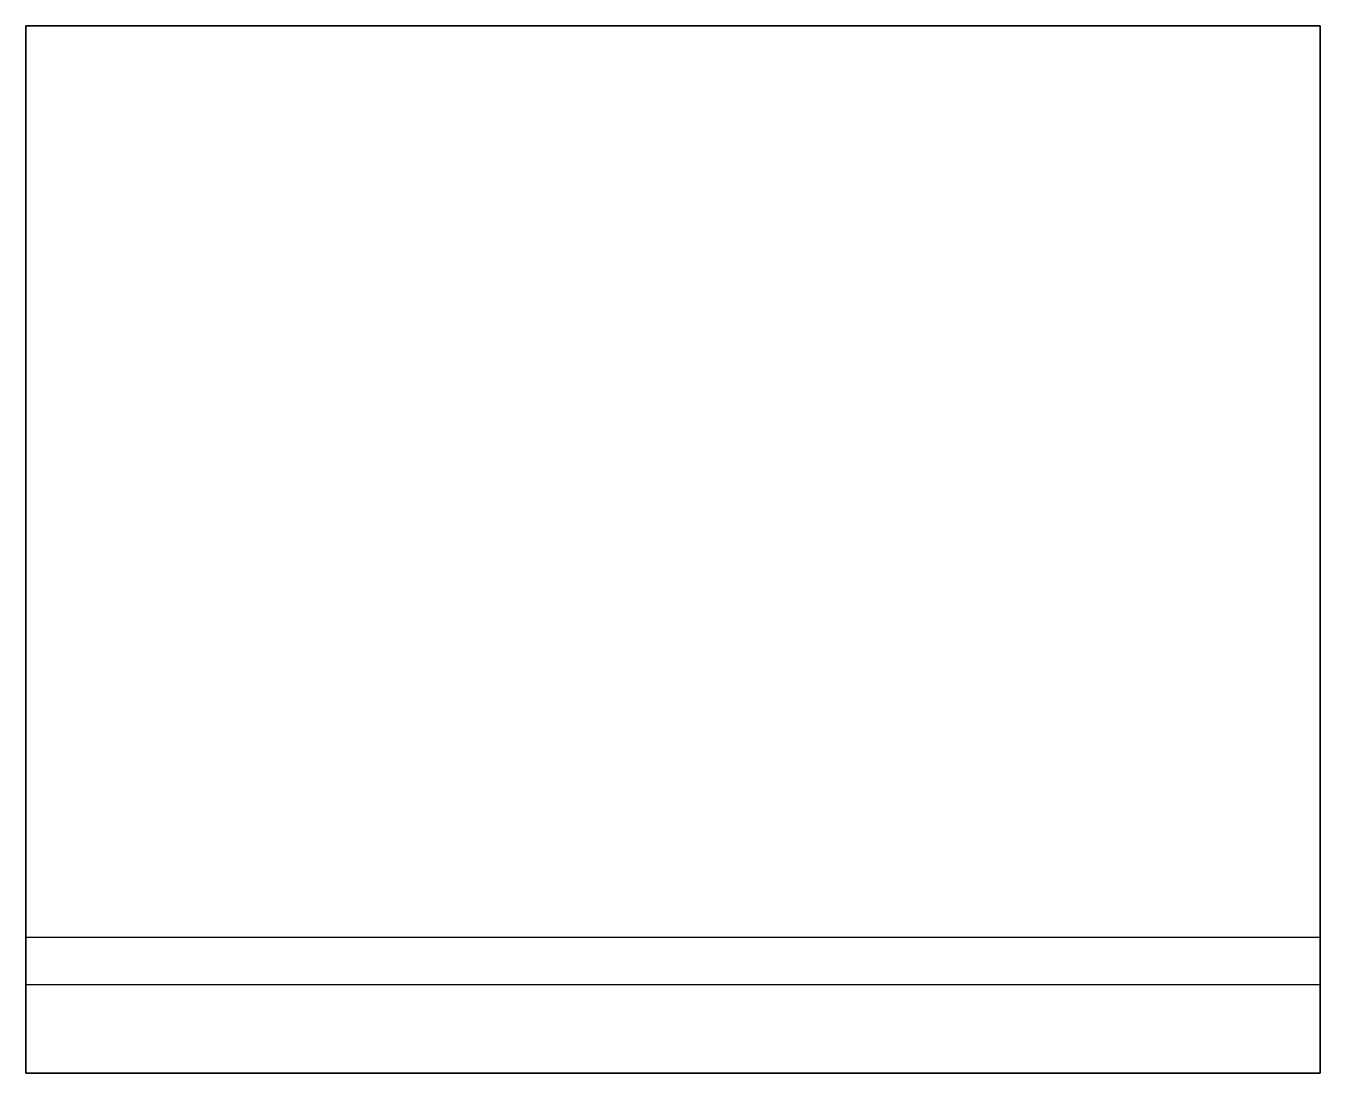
# Model space of a CAD drawing. Extents: x 0 to 462, y 0 to 374.
import ezdxf

# ---------------------------------------------------------------- set-up
doc = ezdxf.new("R2010")
doc.units = 0

msp = doc.modelspace()

# ---------------------------------------------------------------- linework, layer by layer
at = {"layer": 'CONTORNO'}
msp.add_lwpolyline([(462, 0), (0, 0), (0, 374), (462, 374)], close=True, dxfattribs=at)
at = {"layer": 'CONTORNO_INTERIOR'}
msp.add_lwpolyline([(462, 48.5), (462, 31.5), (0, 31.5), (0, 48.5)], close=True, dxfattribs=at)
at = {"layer": 'HDRILL', "extrusion": (0, 1, 0)}
for centre in [(-44, -9.5, 374), (-418, -9.5, 374)]:
    msp.add_circle(centre, 2.5, dxfattribs=at)
at = {"layer": 'HDRILL', "extrusion": (-1, 0, 0)}
for centre in [(-350, -9.5), (-50, -9.5)]:
    msp.add_circle(centre, 2.5, dxfattribs=at)
at = {"layer": 'HDRILL', "extrusion": (1, 0, 0)}
for centre in [(350, -9.5, 462), (50, -9.5, 462)]:
    msp.add_circle(centre, 2.5, dxfattribs=at)
at = {"layer": 'PANEL'}
msp.add_lwpolyline([(0, 0), (462, 0), (462, 374), (0, 374)], close=True, dxfattribs=at)

doc.saveas('drawing.dxf')
